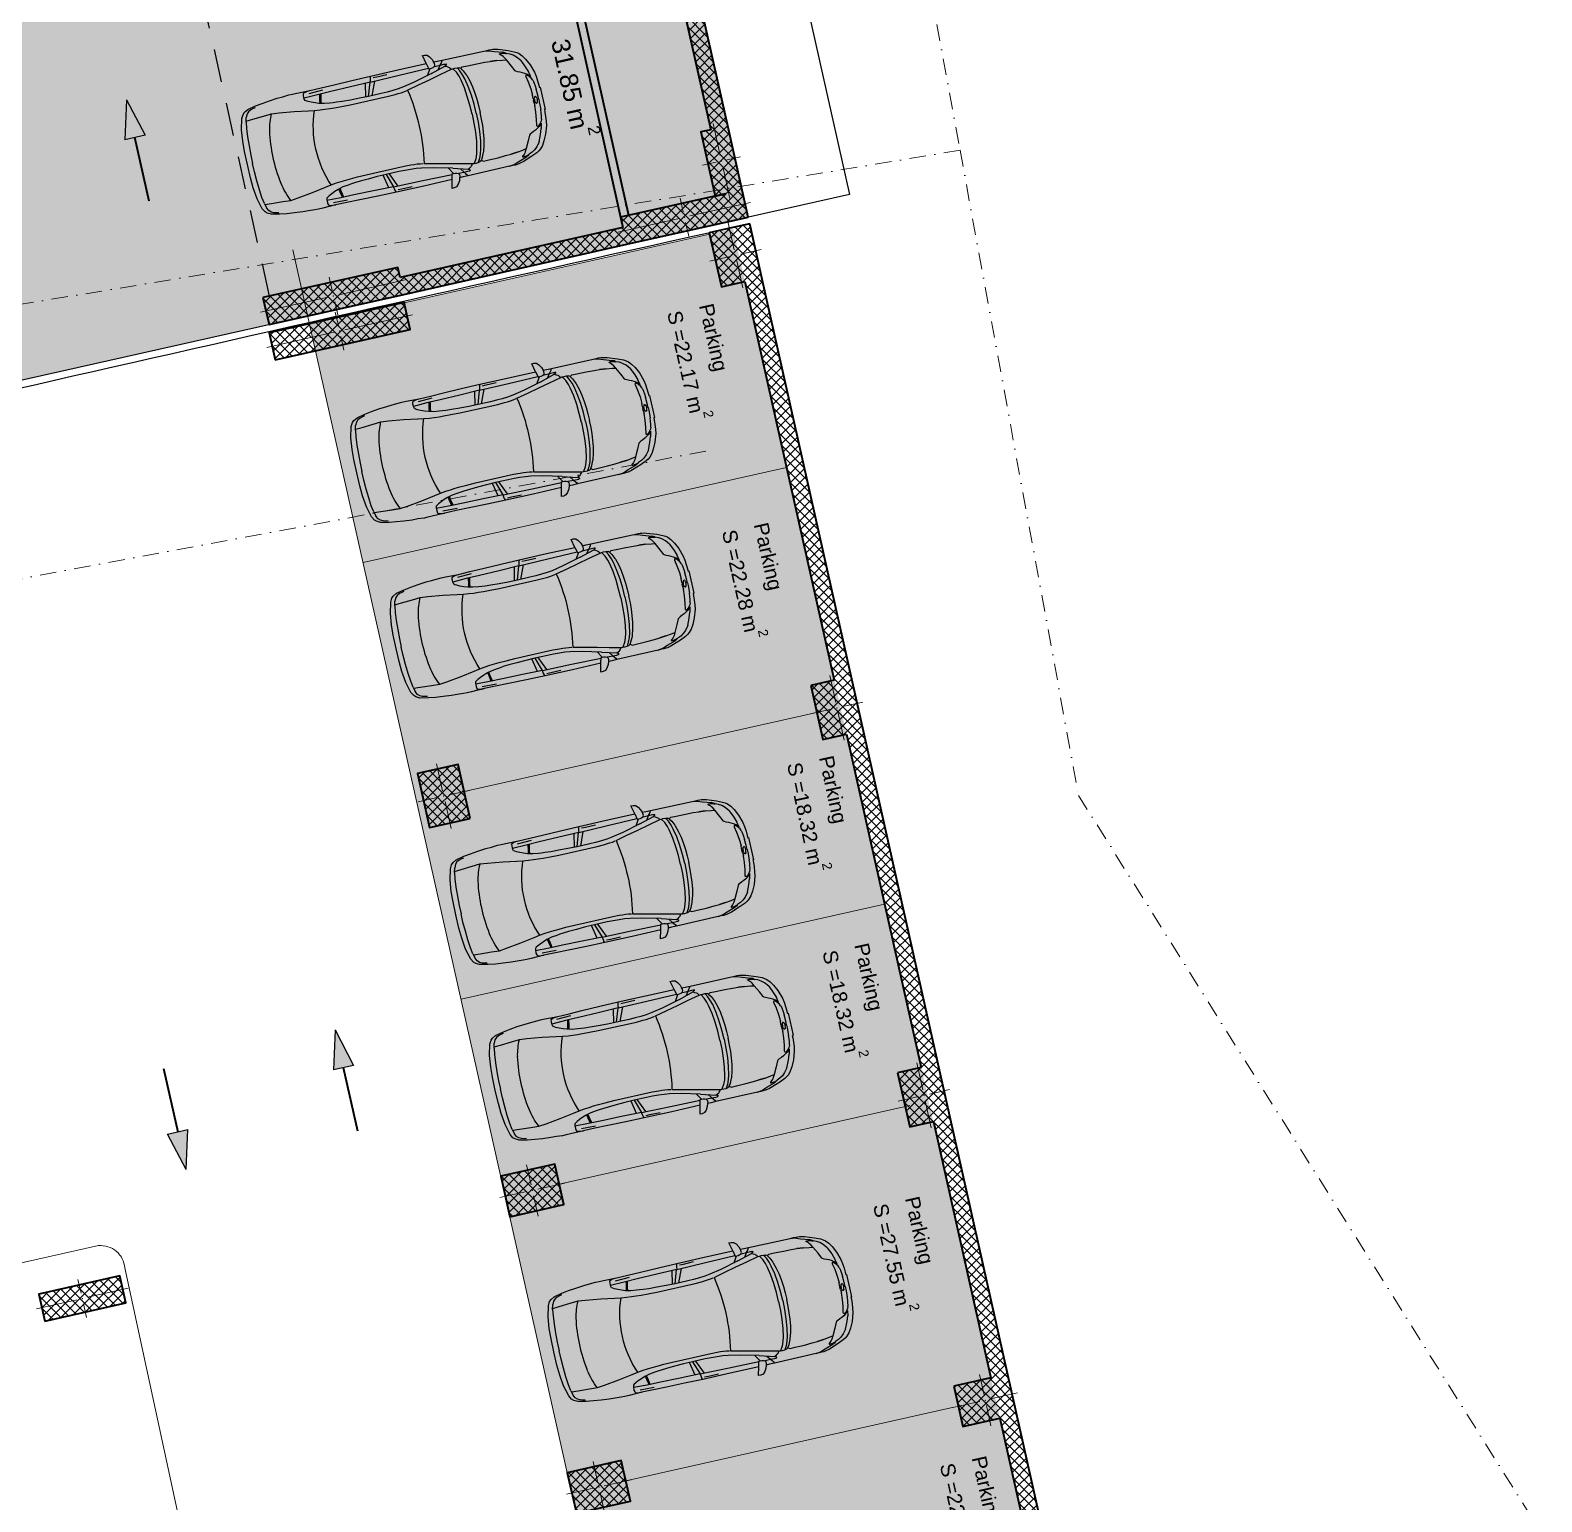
# Model space of a CAD drawing. Header units: millimetres. Extents: x -38220 to 93650, y -79022 to 35214.
# Drawn here: x 65055 to 86906, y -47613 to -26350 of the extents above; entities that cross this region are included whole.
import ezdxf

# ---------------------------------------------------------------- set-up
doc = ezdxf.new("R2010")
doc.units = ezdxf.units.MM
doc.header["$MEASUREMENT"] = 0
doc.linetypes.add('Dot & Dashed', pattern=[502.708322, 238.125, -132.291667, 0, -132.291655])
doc.linetypes.add('Long Dashed', pattern=[793.749976, 476.249993, -317.499983])
for name, color, linetype, lineweight in [('A - Fill Zone_Pen_No__1', 7, 'Continuous', 13), ('A - Muret_Pen_No__101', 252, 'Continuous', 13), ('A - Muret_Pen_No__7', 7, 'Continuous', 35), ('A - Pllaka Themel_Pen_No__42', 8, 'Continuous', 25), ('A - Shtyllat_Pen_No__1', 7, 'Continuous', 13), ('A - Shtyllat_Pen_No__7', 7, 'Continuous', 35), ('A -Polyline_Pen_No__1', 7, 'Continuous', 13), ('A -Polyline_Pen_No__42', 8, 'Continuous', 25), ('A1 - Bodrumi -1_Pen_No__42', 8, 'Continuous', 25), ('ARCHICAD Doors_Pen_No__42', 8, 'Continuous', 25), ('Interior - Furniture _Pen_No__42', 8, 'Continuous', 25)]:
    doc.layers.add(name, color=color, linetype=linetype, lineweight=lineweight)
for name, color, linetype, lineweight, true_color in [('A - Fill Zone_Pen_No__102', 7, 'Continuous', 13, 0xcccccc), ('A - Fill Zone_Pen_No__156', 7, 'Continuous', 20, 0x54689e), ('A - Fill Zone_Pen_No__176', 7, 'Continuous', 15, 0x93a0c6), ('A - Muret_Pen_No__102', 7, 'Continuous', 13, 0xcccccc), ('A - Parcelat_Pen_No__161', 7, 'Continuous', 13, 0x6a6a6a), ('A -Polyline_Pen_No__48', 7, 'Continuous', 25, 0xa80f02), ('A -Polyline_Pen_No__8', 7, 'Continuous', 35, 0xa80f02)]:
    doc.layers.add(name, color=color, linetype=linetype, lineweight=lineweight, true_color=true_color)
for name, color, linetype in [('A - Muret', 7, 'Continuous'), ('A - Pllaka Themel', 7, 'Continuous'), ('A - Shtyllat', 7, 'Continuous'), ('A -Polyline', 7, 'Continuous'), ('A1 - Bodrumi -1', 7, 'Continuous')]:
    doc.layers.add(name, color=color, linetype=linetype)
doc.styles.add('GENERATED_STYLE_1', font='')
doc.styles.get('GENERATED_STYLE_1').set_extended_font_data('Arial', bold=True)
pattern_1 = [(45, (0, 0), (-68.94291, 68.94291), []), (135, (0, 0), (68.94291, 68.94291), [])]

# ---------------------------------------------------------------- blocks, each defined once
blk = doc.blocks.new('Slab_3', base_point=(52250, 1500))
at = {"layer": 'A - Pllaka Themel_Pen_No__42', "color": 8, "linetype": 'Continuous', "lineweight": 25, "flags": 128}
blk.add_lwpolyline([(52250, 1500), (74650, 1500), (74650, -15133), (73887, -15305), (76898, -28721), (55508, -33521), (52250, -19001)], close=True, dxfattribs=at)
blk = doc.blocks.new('Slab_6', base_point=(63265, -68393))
at = {"layer": 'A1 - Bodrumi -1_Pen_No__42', "color": 8, "linetype": 'Continuous', "lineweight": 25, "flags": 128}
blk.add_lwpolyline([(63265, -68393), (83257, -63910), (75456, -29147, 0.002192), (57048, -33333), (60253, -47613), (58637, -47926), (58785, -48589), (58819, -48582)], format="xyb", close=True, dxfattribs=at)
blk = doc.blocks.new('Wall_3', base_point=(75434, -29049))
at = {"layer": 'A - Muret_Pen_No__101', "linetype": 'Continuous', "lineweight": 13}
h = blk.add_hatch(dxfattribs=at)
h.set_pattern_fill('Concrete_Block', color=252, style=0, pattern_type=2)
h.set_pattern_definition(pattern_1)
h.paths.add_polyline_path([(72070, -15200), (72891, -18859), (73135, -18804), (72314, -15145)])
h = blk.add_hatch(dxfattribs=at)
h.set_pattern_fill('Concrete_Block', color=252, style=0, pattern_type=2)
h.set_pattern_definition(pattern_1)
h.paths.add_polyline_path([(73023, -19444), (74128, -24372), (74372, -24317), (73267, -19390)])
h = blk.add_hatch(dxfattribs=at)
h.set_pattern_fill('Concrete_Block', color=252, style=0, pattern_type=2)
h.set_pattern_definition(pattern_1)
h.paths.add_polyline_path([(74504, -24902), (74260, -24957), (74895, -27787), (75139, -27732)])
at = {"layer": 'A - Muret_Pen_No__7', "color": 7, "linetype": 'Continuous', "lineweight": 35, "flags": 128}
for points in [[(72070, -15200), (72891, -18859)], [(73135, -18804), (72314, -15145)], [(73023, -19444), (74128, -24372)], [(74372, -24317), (73267, -19390)], [(75139, -27732), (74504, -24902)], [(74260, -24957), (74895, -27787)]]:
    blk.add_lwpolyline(points, dxfattribs=at)
blk = doc.blocks.new('Wall_7', base_point=(75434, -29049))
at = {"layer": 'A - Muret_Pen_No__101', "linetype": 'Continuous', "lineweight": 13}
h = blk.add_hatch(dxfattribs=at)
h.set_pattern_fill('Concrete_Block', color=252, style=0, pattern_type=2)
h.set_pattern_definition(pattern_1)
h.paths.add_polyline_path([(70403, -29922), (70458, -30166), (73678, -29443), (73623, -29200)])
at = {"layer": 'A - Muret_Pen_No__7', "color": 7, "linetype": 'Continuous', "lineweight": 35, "flags": 128}
for points in [[(73623, -29200), (70403, -29922)], [(70458, -30166), (73678, -29443)]]:
    blk.add_lwpolyline(points, dxfattribs=at)
blk = doc.blocks.new('Door 22')
at = {"layer": 'ARCHICAD Doors_Pen_No__42', "color": 8, "linetype": 'Continuous', "lineweight": 25}
for p, q in [((-260, 394), (-237, 427)), ((349, -33), (-260, 394)), ((-237, 427), (372, 0)), ((-387, 24), (-437, 24)), ((-437, 24), (-437, 5)), ((-437, 5), (-387, 5)), ((-400, 5), (-437, 5)), ((-400, 5), (-437, 5)), ((-375, 5), (-400, 5)), ((-400, 5), (-400, 0)), ((-400, 0), (-400, 5)), ((-400, 0), (-400, 5)), ((-400, 0), (-375, 0)), ((-372, 0), (-400, 0)), ((-400, 0), (-400, -115)), ((-400, -115), (-400, 0)), ((-400, -115), (-400, 0)), ((-387, 5), (-387, 24)), ((-375, 0), (-375, 5)), ((-372, -40), (-372, 0)), ((372, 0), (349, -33)), ((400, 0), (372, 0)), ((372, 0), (372, -40)), ((400, 5), (375, 5)), ((375, 5), (375, 0)), ((375, 0), (400, 0)), ((437, 24), (387, 24)), ((387, 24), (387, 5)), ((387, 5), (437, 5)), ((400, 0), (400, 5)), ((400, 0), (400, 5)), ((400, 0), (400, 5)), ((400, 5), (437, 5)), ((400, 5), (437, 5)), ((400, -115), (400, 0)), ((400, -115), (400, 0)), ((400, -115), (400, 0)), ((437, 5), (437, 24)), ((-387, -115), (-437, -115)), ((-437, -115), (-437, -134)), ((-400, -115), (-437, -115)), ((-400, -115), (-437, -115)), ((-437, -134), (-387, -134)), ((-400, -115), (-360, -115)), ((-387, -134), (-387, -115)), ((-360, -40), (-372, -40)), ((-360, -115), (-360, -40)), ((372, -40), (360, -40)), ((360, -40), (360, -115)), ((360, -115), (400, -115)), ((437, -115), (387, -115)), ((387, -115), (387, -134)), ((387, -134), (437, -134)), ((400, -115), (437, -115)), ((400, -115), (437, -115)), ((437, -134), (437, -115))]:
    blk.add_line(p, q, dxfattribs=at)
blk.add_arc((372, 0), 744, 145, 180, dxfattribs=at)
blk = doc.blocks.new('Wall_14', base_point=(70514, -15344))
at = {"layer": 'A - Muret_Pen_No__102', "linetype": 'Continuous', "lineweight": 0, "true_color": 0xcccccc}
for points in [[(70644, -15376), (70501, -15285), (70549, -15500), (70666, -15474)], [(70841, -16254), (70724, -16281), (71480, -19647), (71597, -19621)], [(71772, -20401), (71655, -20428), (72098, -22403), (72215, -22377)], [(72390, -23158), (72273, -23184), (72717, -25160), (72834, -25134)], [(72892, -25941), (73590, -29053), (73707, -29027), (73009, -25914)]]:
    blk.add_hatch(color=254, dxfattribs=at).paths.add_polyline_path(points)
at = {"layer": 'A - Muret_Pen_No__7', "color": 7, "linetype": 'Continuous', "lineweight": 35}
for p, q in [((70549, -15500), (70541, -15464)), ((70549, -15500), (70661, -15475)), ((70666, -15474), (70658, -15438)), ((70661, -15475), (70666, -15474)), ((70724, -16281), (70837, -16256)), ((70724, -16281), (70732, -16317)), ((70837, -16256), (70841, -16254)), ((70841, -16254), (70850, -16291)), ((71480, -19647), (71472, -19611)), ((71480, -19647), (71592, -19622)), ((71597, -19621), (71589, -19585)), ((71592, -19622), (71597, -19621)), ((71655, -20428), (71767, -20402)), ((71655, -20428), (71663, -20464)), ((71767, -20402), (71772, -20401)), ((71772, -20401), (71780, -20437)), ((72098, -22403), (72090, -22367)), ((72098, -22403), (72210, -22378)), ((72215, -22377), (72207, -22341)), ((72210, -22378), (72215, -22377)), ((72273, -23184), (72386, -23159)), ((72386, -23159), (72390, -23158)), ((72390, -23158), (72399, -23194)), ((72273, -23184), (72281, -23220)), ((72717, -25160), (72709, -25124)), ((72834, -25134), (72826, -25098)), ((72717, -25160), (72829, -25135)), ((72829, -25135), (72834, -25134)), ((72892, -25941), (73004, -25915)), ((72892, -25941), (72900, -25977)), ((73004, -25915), (73009, -25914)), ((73009, -25914), (73017, -25950))]:
    blk.add_line(p, q, dxfattribs=at)
at = {"layer": 'A - Muret_Pen_No__7', "color": 7, "linetype": 'Continuous', "lineweight": 35, "flags": 128}
for points in [[(70501, -15285), (70549, -15500)], [(70666, -15474), (70644, -15376)], [(70724, -16281), (71480, -19647)], [(71549, -19406), (70841, -16254)], [(71597, -19621), (71575, -19523)], [(71655, -20428), (72098, -22403)], [(72167, -22163), (71772, -20401)], [(72215, -22377), (72193, -22280)], [(72786, -24919), (72390, -23158)], [(72273, -23184), (72717, -25160)], [(72834, -25134), (72812, -25036)], [(72892, -25941), (73590, -29053)], [(73707, -29027), (73009, -25914)]]:
    blk.add_lwpolyline(points, dxfattribs=at)
at = {"layer": 'ARCHICAD Doors_Pen_No__42', "color": 8, "linetype": 'Continuous', "lineweight": 25, "xscale": -1, "zscale": 1000, "rotation": 282.646913878573}
for p in [(70749, -15865), (71680, -20012), (72298, -22769), (72917, -25525)]:
    blk.add_blockref('Door 22', p, dxfattribs=at)
blk = doc.blocks.new('Wall_51', base_point=(75456, -29147))
at = {"layer": 'A - Muret_Pen_No__102', "linetype": 'Continuous', "lineweight": 13, "true_color": 0xcccccc}
h = blk.add_hatch(dxfattribs=at)
h.set_pattern_fill('Concrete_Block', color=254, style=0, pattern_type=2)
h.set_pattern_definition(pattern_1)
h.paths.add_polyline_path([(75387, -29982), (76679, -35739), (76923, -35685), (77098, -36465), (76854, -36520), (77936, -41339), (78180, -41284), (78355, -42065), (78111, -42120), (78941, -45820), (79185, -45766), (79317, -46351), (79073, -46406), (80537, -52932), (80781, -52877), (80869, -53267), (80625, -53322), (81894, -58979), (82138, -58924), (75631, -29928)])
h = blk.add_hatch(dxfattribs=at)
h.set_pattern_fill('Concrete_Block', color=254, style=0, pattern_type=2)
h.set_pattern_definition(pattern_1)
h.paths.add_polyline_path([(82069, -59759), (82958, -63720), (83257, -63910), (82313, -59705)])
at = {"layer": 'A - Muret_Pen_No__7', "color": 7, "linetype": 'Continuous', "lineweight": 35, "flags": 128}
for points in [[(82138, -58924), (75631, -29928)], [(75387, -29982), (76679, -35739)], [(76854, -36520), (77936, -41339)], [(78111, -42120), (78941, -45820)], [(79073, -46406), (80537, -52932)], [(80625, -53322), (81894, -58979)], [(82069, -59759), (82958, -63720)], [(83257, -63910), (82313, -59705)]]:
    blk.add_lwpolyline(points, dxfattribs=at)
blk = doc.blocks.new('Column_59', base_point=(74512, -29051))
at = {"layer": 'A - Shtyllat', "linetype": 'Continuous', "lineweight": 0, "true_color": 0x000000}
h = blk.add_hatch(dxfattribs=at)
h.set_pattern_fill('Concrete_Block', color=18, style=0, pattern_type=2)
h.set_pattern_definition(pattern_1)
h.paths.add_polyline_path([(73590, -29053), (73623, -29200), (75136, -28860), (75103, -28714)])
h = blk.add_hatch(dxfattribs=at)
h.set_pattern_fill('Concrete_Block', color=18, style=0, pattern_type=2)
h.set_pattern_definition(pattern_1)
h.paths.add_polyline_path([(75347, -28659), (75103, -28714), (75136, -28860), (75434, -29049)])
h = blk.add_hatch(dxfattribs=at)
h.set_pattern_fill('Concrete_Block', color=18, style=0, pattern_type=2)
h.set_pattern_definition(pattern_1)
h.paths.add_polyline_path([(73623, -29200), (73678, -29443), (75434, -29049), (75136, -28860)])
at = {"layer": 'A - Shtyllat_Pen_No__1', "color": 7, "linetype": 'Continuous', "lineweight": 13}
for p, q in [((74495, -28973), (74451, -28778)), ((74590, -29034), (75469, -28837)), ((74434, -29069), (73556, -29266)), ((74530, -29129), (74574, -29324))]:
    blk.add_line(p, q, dxfattribs=at)
blk.add_point((74512, -29051), dxfattribs=at)
at = {"layer": 'A - Shtyllat_Pen_No__7', "color": 7, "linetype": 'Continuous', "lineweight": 35, "flags": 128}
for points in [[(75103, -28714), (73590, -29053)], [(75434, -29049), (75347, -28659)], [(73590, -29053), (73623, -29200)], [(73678, -29443), (75434, -29049)]]:
    blk.add_lwpolyline(points, dxfattribs=at)
blk = doc.blocks.new('Column_60', base_point=(75048, -28239))
at = {"layer": 'A - Shtyllat', "linetype": 'Continuous', "lineweight": 0, "true_color": 0x000000}
h = blk.add_hatch(dxfattribs=at)
h.set_pattern_fill('Concrete_Block', color=18, style=0, pattern_type=2)
h.set_pattern_definition(pattern_1)
h.paths.add_polyline_path([(74895, -27787), (75103, -28714), (75347, -28659), (75139, -27732)])
h = blk.add_hatch(dxfattribs=at)
h.set_pattern_fill('Concrete_Block', color=18, style=0, pattern_type=2)
h.set_pattern_definition(pattern_1)
h.paths.add_polyline_path([(74895, -27787), (74748, -27820), (74956, -28747), (75103, -28714)])
at = {"layer": 'A - Shtyllat_Pen_No__1', "color": 7, "linetype": 'Continuous', "lineweight": 13}
for p, q in [((75030, -28161), (74926, -27698)), ((75126, -28222), (75321, -28178)), ((74969, -28257), (74774, -28301)), ((75065, -28317), (75169, -28781))]:
    blk.add_line(p, q, dxfattribs=at)
blk.add_point((75048, -28239), dxfattribs=at)
at = {"layer": 'A - Shtyllat_Pen_No__7', "color": 7, "linetype": 'Continuous', "lineweight": 35, "flags": 128}
for points in [[(75347, -28659), (75139, -27732)], [(74895, -27787), (74748, -27820), (74956, -28747), (75103, -28714)]]:
    blk.add_lwpolyline(points, dxfattribs=at)
blk = doc.blocks.new('Column_62', base_point=(69438, -30190))
at = {"layer": 'A - Shtyllat', "linetype": 'Continuous', "lineweight": 0, "true_color": 0x000000}
h = blk.add_hatch(dxfattribs=at)
h.set_pattern_fill('Concrete_Block', color=18, style=0, pattern_type=2)
h.set_pattern_definition(pattern_1)
h.paths.add_polyline_path([(68419, -30214), (68452, -30360), (70403, -29922), (70370, -29776)])
h = blk.add_hatch(dxfattribs=at)
h.set_pattern_fill('Concrete_Block', color=18, style=0, pattern_type=2)
h.set_pattern_definition(pattern_1)
h.paths.add_polyline_path([(68452, -30360), (68507, -30604), (70458, -30166), (70403, -29922)])
at = {"layer": 'A - Shtyllat_Pen_No__1', "color": 7, "linetype": 'Continuous', "lineweight": 13}
for p, q in [((69421, -30112), (69377, -29917)), ((69517, -30172), (70492, -29953)), ((69360, -30207), (68385, -30426)), ((69456, -30268), (69500, -30463))]:
    blk.add_line(p, q, dxfattribs=at)
blk.add_point((69438, -30190), dxfattribs=at)
at = {"layer": 'A - Shtyllat_Pen_No__7', "color": 7, "linetype": 'Continuous', "lineweight": 35, "flags": 128}
for points in [[(70403, -29922), (70370, -29776), (68419, -30214)], [(68419, -30214), (68452, -30360)], [(68452, -30360), (68507, -30604), (70458, -30166)]]:
    blk.add_lwpolyline(points, dxfattribs=at)
blk = doc.blocks.new('Column_163', base_point=(73275, -47399))
at = {"layer": 'A - Shtyllat', "linetype": 'Continuous', "lineweight": 0, "true_color": 0x000000}
h = blk.add_hatch(dxfattribs=at)
h.set_pattern_fill('Concrete_Block', color=18, style=0, pattern_type=2)
h.set_pattern_definition(pattern_1)
h.paths.add_polyline_path([(72950, -47780), (73731, -47605), (73599, -47019), (72819, -47194)])
at = {"layer": 'A - Shtyllat_Pen_No__1', "color": 7, "linetype": 'Continuous', "lineweight": 13}
for p, q in [((73257, -47321), (73191, -47029)), ((73197, -47417), (72806, -47505)), ((73353, -47382), (73743, -47294)), ((73292, -47478), (73358, -47770))]:
    blk.add_line(p, q, dxfattribs=at)
blk.add_point((73275, -47399), dxfattribs=at)
at = {"layer": 'A - Shtyllat_Pen_No__7', "color": 7, "linetype": 'Continuous', "lineweight": 35, "flags": 128}
blk.add_lwpolyline([(72950, -47780), (73731, -47605), (73599, -47019), (72819, -47194)], close=True, dxfattribs=at)
blk = doc.blocks.new('Column_164', base_point=(78861, -46146))
at = {"layer": 'A - Shtyllat', "linetype": 'Continuous', "lineweight": 0, "true_color": 0x000000}
h = blk.add_hatch(dxfattribs=at)
h.set_pattern_fill('Concrete_Block', color=18, style=0, pattern_type=2)
h.set_pattern_definition(pattern_1)
h.paths.add_polyline_path([(78405, -45941), (78536, -46526), (79073, -46406), (78941, -45820)])
h = blk.add_hatch(dxfattribs=at)
h.set_pattern_fill('Concrete_Block', color=18, style=0, pattern_type=2)
h.set_pattern_definition(pattern_1)
h.paths.add_polyline_path([(79185, -45766), (78941, -45820), (79073, -46406), (79317, -46351)])
at = {"layer": 'A - Shtyllat_Pen_No__1', "color": 7, "linetype": 'Continuous', "lineweight": 13}
for p, q in [((78843, -46068), (78777, -45775)), ((78939, -46128), (79329, -46041)), ((78783, -46163), (78392, -46251)), ((78878, -46224), (78944, -46517))]:
    blk.add_line(p, q, dxfattribs=at)
blk.add_point((78861, -46146), dxfattribs=at)
at = {"layer": 'A - Shtyllat_Pen_No__7', "color": 7, "linetype": 'Continuous', "lineweight": 35, "flags": 128}
for points in [[(78941, -45820), (78405, -45941)], [(78405, -45941), (78536, -46526), (79073, -46406)]]:
    blk.add_lwpolyline(points, dxfattribs=at)
blk = doc.blocks.new('Column_165', base_point=(72313, -43113))
at = {"layer": 'A - Shtyllat', "linetype": 'Continuous', "lineweight": 0, "true_color": 0x000000}
h = blk.add_hatch(dxfattribs=at)
h.set_pattern_fill('Concrete_Block', color=18, style=0, pattern_type=2)
h.set_pattern_definition(pattern_1)
h.paths.add_polyline_path([(71988, -43494), (72769, -43318), (72637, -42733), (71857, -42908)])
at = {"layer": 'A - Shtyllat_Pen_No__1', "color": 7, "linetype": 'Continuous', "lineweight": 13}
for p, q in [((72295, -43035), (72230, -42743)), ((72391, -43096), (72781, -43008)), ((72235, -43131), (71845, -43218)), ((72330, -43191), (72396, -43484))]:
    blk.add_line(p, q, dxfattribs=at)
blk.add_point((72313, -43113), dxfattribs=at)
at = {"layer": 'A - Shtyllat_Pen_No__7', "color": 7, "linetype": 'Continuous', "lineweight": 35, "flags": 128}
blk.add_lwpolyline([(71988, -43494), (72769, -43318), (72637, -42733), (71857, -42908)], close=True, dxfattribs=at)
blk = doc.blocks.new('Column_174', base_point=(65806, -44676))
at = {"layer": 'A - Shtyllat', "linetype": 'Continuous', "lineweight": 0, "true_color": 0x000000}
h = blk.add_hatch(dxfattribs=at)
h.set_pattern_fill('Concrete_Block', color=18, style=0, pattern_type=2)
h.set_pattern_definition(pattern_1)
h.paths.add_polyline_path([(65265, -45002), (66436, -44740), (66348, -44349), (65177, -44612)])
at = {"layer": 'A - Shtyllat_Pen_No__1', "color": 7, "linetype": 'Continuous', "lineweight": 13}
for p, q in [((65789, -44598), (65745, -44403)), ((65884, -44658), (66470, -44527)), ((65728, -44693), (65143, -44825)), ((65824, -44754), (65868, -44949))]:
    blk.add_line(p, q, dxfattribs=at)
blk.add_point((65806, -44676), dxfattribs=at)
at = {"layer": 'A - Shtyllat_Pen_No__7', "color": 7, "linetype": 'Continuous', "lineweight": 35, "flags": 128}
blk.add_lwpolyline([(65265, -45002), (66436, -44740), (66348, -44349), (65177, -44612)], close=True, dxfattribs=at)
blk = doc.blocks.new('Column_175', base_point=(71034, -37416))
at = {"layer": 'A - Shtyllat', "linetype": 'Continuous', "lineweight": 0, "true_color": 0x000000}
h = blk.add_hatch(dxfattribs=at)
h.set_pattern_fill('Concrete_Block', color=18, style=0, pattern_type=2)
h.set_pattern_definition(pattern_1)
h.paths.add_polyline_path([(71415, -37741), (71240, -36960), (70654, -37091), (70829, -37872)])
at = {"layer": 'A - Shtyllat_Pen_No__1', "color": 7, "linetype": 'Continuous', "lineweight": 13}
for p, q in [((71017, -37338), (70929, -36948)), ((71113, -37398), (71405, -37333)), ((70956, -37434), (70664, -37499)), ((71052, -37494), (71140, -37884))]:
    blk.add_line(p, q, dxfattribs=at)
blk.add_point((71034, -37416), dxfattribs=at)
at = {"layer": 'A - Shtyllat_Pen_No__7', "color": 7, "linetype": 'Continuous', "lineweight": 35, "flags": 128}
blk.add_lwpolyline([(71415, -37741), (71240, -36960), (70654, -37091), (70829, -37872)], close=True, dxfattribs=at)
blk = doc.blocks.new('Column_176', base_point=(76718, -36141))
at = {"layer": 'A - Shtyllat', "linetype": 'Continuous', "lineweight": 0, "true_color": 0x000000}
h = blk.add_hatch(dxfattribs=at)
h.set_pattern_fill('Concrete_Block', color=18, style=0, pattern_type=2)
h.set_pattern_definition(pattern_1)
h.paths.add_polyline_path([(76338, -35816), (76513, -36597), (76854, -36520), (76679, -35739)])
h = blk.add_hatch(dxfattribs=at)
h.set_pattern_fill('Concrete_Block', color=18, style=0, pattern_type=2)
h.set_pattern_definition(pattern_1)
h.paths.add_polyline_path([(76679, -35739), (76854, -36520), (77098, -36465), (76923, -35685)])
at = {"layer": 'A - Shtyllat_Pen_No__1', "color": 7, "linetype": 'Continuous', "lineweight": 13}
for p, q in [((76701, -36063), (76613, -35672)), ((76640, -36158), (76347, -36224)), ((76736, -36219), (76823, -36609)), ((76796, -36123), (77089, -36057))]:
    blk.add_line(p, q, dxfattribs=at)
blk.add_point((76718, -36141), dxfattribs=at)
at = {"layer": 'A - Shtyllat_Pen_No__7', "color": 7, "linetype": 'Continuous', "lineweight": 35, "flags": 128}
for points in [[(76679, -35739), (76338, -35816)], [(76338, -35816), (76513, -36597), (76854, -36520)]]:
    blk.add_lwpolyline(points, dxfattribs=at)
blk = doc.blocks.new('Column_177', base_point=(77975, -41740))
at = {"layer": 'A - Shtyllat', "linetype": 'Continuous', "lineweight": 0, "true_color": 0x000000}
h = blk.add_hatch(dxfattribs=at)
h.set_pattern_fill('Concrete_Block', color=18, style=0, pattern_type=2)
h.set_pattern_definition(pattern_1)
h.paths.add_polyline_path([(77936, -41339), (78111, -42120), (78355, -42065), (78180, -41284)])
h = blk.add_hatch(dxfattribs=at)
h.set_pattern_fill('Concrete_Block', color=18, style=0, pattern_type=2)
h.set_pattern_definition(pattern_1)
h.paths.add_polyline_path([(77594, -41416), (77770, -42196), (78111, -42120), (77936, -41339)])
at = {"layer": 'A - Shtyllat_Pen_No__1', "color": 7, "linetype": 'Continuous', "lineweight": 13}
for p, q in [((77957, -41662), (77870, -41272)), ((78053, -41723), (78345, -41657)), ((77897, -41758), (77604, -41824)), ((77992, -41818), (78080, -42209))]:
    blk.add_line(p, q, dxfattribs=at)
blk.add_point((77975, -41740), dxfattribs=at)
at = {"layer": 'A - Shtyllat_Pen_No__7', "color": 7, "linetype": 'Continuous', "lineweight": 35, "flags": 128}
for points in [[(77936, -41339), (77594, -41416)], [(77594, -41416), (77770, -42196), (78111, -42120)]]:
    blk.add_lwpolyline(points, dxfattribs=at)
blk = doc.blocks.new('Column_178', base_point=(75251, -29603))
at = {"layer": 'A - Shtyllat', "linetype": 'Continuous', "lineweight": 0, "true_color": 0x000000}
h = blk.add_hatch(dxfattribs=at)
h.set_pattern_fill('Concrete_Block', color=18, style=0, pattern_type=2)
h.set_pattern_definition(pattern_1)
h.paths.add_polyline_path([(74871, -29278), (75046, -30059), (75387, -29982), (75212, -29202)])
h = blk.add_hatch(dxfattribs=at)
h.set_pattern_fill('Concrete_Block', color=18, style=0, pattern_type=2)
h.set_pattern_definition(pattern_1)
h.paths.add_polyline_path([(75456, -29147), (75212, -29202), (75387, -29982), (75631, -29928)])
at = {"layer": 'A - Shtyllat_Pen_No__1', "color": 7, "linetype": 'Continuous', "lineweight": 13}
for p, q in [((75233, -29525), (75146, -29135)), ((75173, -29620), (74880, -29686)), ((75269, -29681), (75356, -30071)), ((75329, -29585), (75622, -29520))]:
    blk.add_line(p, q, dxfattribs=at)
blk.add_point((75251, -29603), dxfattribs=at)
at = {"layer": 'A - Shtyllat_Pen_No__7', "color": 7, "linetype": 'Continuous', "lineweight": 35, "flags": 128}
for points in [[(75212, -29202), (74871, -29278)], [(74871, -29278), (75046, -30059), (75387, -29982)], [(75456, -29147), (75212, -29202)], [(75631, -29928), (75456, -29147)]]:
    blk.add_lwpolyline(points, dxfattribs=at)
blk = doc.blocks.new('Column_180', base_point=(69527, -30697))
at = {"layer": 'A - Shtyllat', "linetype": 'Continuous', "lineweight": 0, "true_color": 0x000000}
h = blk.add_hatch(dxfattribs=at)
h.set_pattern_fill('Concrete_Block', color=18, style=0, pattern_type=2)
h.set_pattern_definition(pattern_1)
h.paths.add_polyline_path([(68595, -31111), (70546, -30674), (70459, -30283), (68507, -30721)])
at = {"layer": 'A - Shtyllat_Pen_No__1', "color": 7, "linetype": 'Continuous', "lineweight": 13}
for p, q in [((69509, -30619), (69465, -30424)), ((69605, -30680), (70580, -30461)), ((69449, -30715), (68473, -30934)), ((69544, -30775), (69588, -30971))]:
    blk.add_line(p, q, dxfattribs=at)
blk.add_point((69527, -30697), dxfattribs=at)
at = {"layer": 'A - Shtyllat_Pen_No__7', "color": 7, "linetype": 'Continuous', "lineweight": 35, "flags": 128}
blk.add_lwpolyline([(68595, -31111), (70546, -30674), (70459, -30283), (68507, -30721)], close=True, dxfattribs=at)
blk = doc.blocks.new('Car 05 22')
at = {"layer": 'Interior - Furniture _Pen_No__42', "color": 8, "linetype": 'Continuous', "lineweight": 25}
for p, q in [((1961, 983), (1929, 983)), ((1929, 983), (1958, 858)), ((1997, 975), (1961, 983)), ((2027, 945), (1997, 975)), ((2055, 898), (2027, 945)), ((2068, 858), (2055, 898)), ((-815, 668), (-855, 511)), ((-785, 722), (-815, 668)), ((-758, 747), (-785, 722)), ((-768, 602), (-751, 670)), ((-706, 776), (-758, 747)), ((-729, 716), (-751, 670)), ((-701, 743), (-729, 716)), ((-585, 801), (-706, 776)), ((-665, 761), (-701, 743)), ((-627, 772), (-665, 761)), ((-595, 778), (-627, 772)), ((-483, 817), (-585, 801)), ((-372, 830), (-483, 817)), ((-252, 841), (-372, 830)), ((-168, 845), (-252, 841)), ((-78, 851), (-168, 845)), ((-24, 852), (-78, 851)), ((40, 852), (-24, 852)), ((231, 846), (40, 852)), ((125, 791), (129, 820)), ((126, 744), (125, 791)), ((327, 762), (125, 756)), ((132, 723), (126, 744)), ((129, 820), (139, 832)), ((147, 711), (132, 723)), ((139, 832), (165, 840)), ((171, 697), (147, 711)), ((165, 840), (195, 844)), ((213, 677), (171, 697)), ((195, 844), (231, 846)), ((211, 809), (418, 816)), ((266, 655), (213, 677)), ((400, 848), (231, 846)), ((522, 765), (327, 762)), ((339, 683), (330, 634)), ((355, 762), (339, 683)), ((357, 683), (347, 629)), ((373, 763), (357, 683)), ((591, 852), (400, 848)), ((814, 769), (522, 765)), ((857, 856), (591, 852)), ((1109, 774), (814, 769)), ((1130, 859), (857, 856)), ((1036, 773), (997, 579)), ((1042, 578), (1108, 774)), ((1173, 775), (1090, 578)), ((1115, 809), (1109, 774)), ((1109, 774), (1538, 780)), ((1120, 833), (1115, 809)), ((1121, 838), (1120, 836)), ((1120, 836), (1120, 833)), ((1130, 859), (1121, 838)), ((1536, 860), (1130, 859)), ((1163, 830), (1220, 829)), ((1220, 829), (1370, 831)), ((1958, 858), (1536, 860)), ((1538, 780), (1975, 786)), ((2000, 702), (1730, 634)), ((1939, 686), (1996, 777)), ((1953, 621), (2122, 660)), ((1958, 858), (1977, 777)), ((1977, 777), (2020, 777)), ((2000, 702), (2214, 763)), ((2020, 777), (2044, 783)), ((2044, 783), (2063, 792)), ((2063, 792), (2070, 800)), ((2069, 788), (2065, 794)), ((2120, 857), (2068, 858)), ((2075, 836), (2068, 858)), ((2069, 788), (2148, 790)), ((2070, 800), (2075, 809)), ((2075, 809), (2075, 836)), ((2107, 732), (2148, 790)), ((2193, 856), (2120, 857)), ((2122, 660), (2294, 698)), ((2148, 790), (2167, 814)), ((2148, 790), (2206, 792)), ((2167, 814), (2182, 834)), ((2182, 834), (2193, 856)), ((2808, 853), (2193, 856)), ((2206, 792), (2227, 791)), ((2227, 770), (2214, 763)), ((2214, 763), (2238, 752)), ((2227, 791), (2233, 790)), ((2234, 774), (2227, 770)), ((2233, 790), (2238, 787)), ((2238, 777), (2234, 774)), ((2241, 784), (2238, 787)), ((2238, 777), (2241, 781)), ((2238, 752), (2259, 740)), ((2241, 781), (2241, 784)), ((2259, 740), (2269, 731)), ((2269, 731), (2279, 722)), ((2279, 722), (2294, 698)), ((2294, 698), (2317, 701)), ((2294, 698), (2294, 698)), ((2317, 701), (2346, 703)), ((2355, 640), (2317, 701)), ((2346, 703), (2379, 702)), ((2410, 649), (2379, 702)), ((2379, 702), (2411, 694)), ((2411, 694), (2411, 694)), ((2429, 682), (2411, 694)), ((2429, 682), (2457, 700)), ((2429, 682), (2429, 682)), ((2429, 682), (2457, 640)), ((2457, 700), (2535, 698)), ((2535, 698), (2535, 698)), ((2535, 698), (2673, 696)), ((2673, 696), (2787, 691)), ((2787, 691), (2868, 687)), ((2856, 853), (2808, 853)), ((2808, 853), (2877, 843)), ((2891, 853), (2856, 853)), ((2868, 687), (2960, 679)), ((2960, 679), (2868, 687)), ((2877, 843), (2954, 814)), ((2923, 852), (2891, 853)), ((2904, 833), (2905, 833)), ((2945, 849), (2923, 852)), ((2990, 840), (2945, 849)), ((2954, 814), (3076, 775)), ((2960, 679), (3047, 666)), ((3014, 833), (2990, 840)), ((3154, 783), (3014, 833)), ((3022, 758), (3024, 762)), ((3024, 754), (3022, 758)), ((3024, 762), (3035, 765)), ((3038, 743), (3024, 754)), ((3035, 765), (3047, 764)), ((3051, 731), (3038, 743)), ((3047, 764), (3061, 763)), ((3047, 666), (3100, 657)), ((3065, 715), (3051, 731)), ((3061, 763), (3090, 757)), ((3077, 698), (3065, 715)), ((3100, 763), (3076, 775)), ((3100, 657), (3077, 698)), ((3090, 757), (3108, 751)), ((3114, 753), (3100, 763)), ((3153, 554), (3100, 657)), ((3108, 751), (3123, 746)), ((3123, 746), (3114, 753)), ((3170, 727), (3123, 746)), ((3236, 748), (3154, 783)), ((3212, 701), (3170, 727)), ((3254, 663), (3212, 701)), ((3269, 728), (3236, 748)), ((3302, 603), (3254, 663)), ((3299, 706), (3269, 728)), ((3337, 663), (3299, 706)), ((3374, 604), (3337, 663)), ((-855, 511), (-875, 345)), ((-783, 510), (-795, 391)), ((-768, 602), (-783, 510)), ((-764, 617), (-666, 624)), ((-666, 624), (-501, 634)), ((-501, 634), (-383, 642)), ((-383, 642), (-274, 631)), ((-274, 631), (-56, 601)), ((-56, 601), (146, 567)), ((146, 567), (233, 552)), ((233, 552), (315, 541)), ((319, 636), (266, 655)), ((315, 541), (384, 535)), ((393, 618), (319, 636)), ((384, 535), (454, 530)), ((475, 607), (393, 618)), ((454, 530), (526, 526)), ((521, 602), (475, 607)), ((570, 597), (521, 602)), ((526, 526), (628, 522)), ((653, 591), (570, 597)), ((628, 522), (757, 518)), ((773, 585), (653, 591)), ((757, 518), (1323, 518)), ((907, 580), (773, 585)), ((1042, 578), (907, 580)), ((1228, 578), (1042, 578)), ((1316, 580), (1228, 578)), ((1403, 584), (1316, 580)), ((1323, 518), (1420, 522)), ((1484, 590), (1403, 584)), ((1420, 522), (1467, 524)), ((1467, 524), (1511, 528)), ((1562, 601), (1484, 590)), ((1511, 528), (1554, 533)), ((1554, 533), (1597, 541)), ((1730, 634), (1562, 601)), ((1597, 541), (1597, 541)), ((1611, 544), (1780, 582)), ((1780, 582), (1953, 621)), ((2380, 575), (2355, 640)), ((2397, 514), (2380, 575)), ((2419, 396), (2397, 514)), ((2436, 583), (2410, 649)), ((2454, 522), (2436, 583)), ((2478, 401), (2454, 522)), ((2457, 640), (2487, 574)), ((2487, 574), (2492, 562)), ((2492, 562), (2518, 477)), ((2518, 477), (2538, 384)), ((3190, 476), (3153, 554)), ((3199, 467), (3190, 476)), ((3221, 454), (3199, 467)), ((3256, 439), (3221, 454)), ((3288, 425), (3256, 439)), ((3302, 603), (3346, 501)), ((3346, 501), (3374, 420)), ((3418, 513), (3374, 604)), ((3457, 393), (3418, 513)), ((-875, 345), (-883, 195)), ((-802, 259), (-807, 125)), ((-795, 391), (-802, 259)), ((2434, 266), (2419, 396)), ((2442, 132), (2434, 266)), ((2494, 269), (2478, 401)), ((2503, 133), (2494, 269)), ((2538, 384), (2551, 286)), ((2551, 286), (2560, 194)), ((3319, 408), (3288, 425)), ((3353, 384), (3319, 408)), ((3325, 377), (3321, 370)), ((3321, 370), (3321, 362)), ((3321, 362), (3338, 277)), ((3328, 380), (3325, 377)), ((3338, 379), (3328, 380)), ((3364, 358), (3338, 379)), ((3338, 277), (3352, 173)), ((3377, 360), (3353, 384)), ((3397, 316), (3364, 358)), ((3391, 344), (3374, 420)), ((3391, 344), (3377, 360)), ((3408, 289), (3397, 316)), ((3408, 289), (3414, 267)), ((3414, 267), (3418, 243)), ((3418, 243), (3424, 201)), ((3468, 331), (3457, 393)), ((3474, 264), (3468, 331)), ((3478, 200), (3474, 264)), ((-883, 195), (-885, 0)), ((-885, 0), (-883, -195)), ((-807, 125), (-808, 0)), ((-807, -125), (-808, 0)), ((2444, 0), (2442, 132)), ((2444, 0), (2442, -132)), ((2506, 0), (2503, 133)), ((2560, 194), (2564, 101)), ((2564, 101), (2566, 0)), ((2564, -101), (2566, 0)), ((3352, 173), (3358, 76)), ((3354, 28), (3358, 76)), ((3354, 28), (3354, -1)), ((3354, -28), (3354, 1)), ((3371, 12), (3370, -1)), ((3371, -12), (3370, 1)), ((3372, 24), (3371, 12)), ((3376, 39), (3372, 24)), ((3382, 47), (3376, 39)), ((3386, 48), (3382, 47)), ((3386, 48), (3394, 48)), ((3399, 47), (3394, 48)), ((3404, 39), (3399, 47)), ((3404, 39), (3408, 24)), ((3408, 24), (3410, 8)), ((3410, 8), (3410, 0)), ((3424, 201), (3428, 152)), ((3432, 40), (3428, 152)), ((3432, 57), (3432, 57)), ((3432, 0), (3432, 40)), ((3432, 0), (3432, -40)), ((3479, 165), (3478, 200)), ((3490, 165), (3479, 165)), ((3490, -165), (3490, 165)), ((-883, -195), (-875, -345)), ((-802, -259), (-807, -125)), ((2442, -132), (2434, -266)), ((2503, -133), (2494, -269)), ((2506, 0), (2503, -133)), ((2551, -286), (2560, -194)), ((2560, -194), (2564, -101)), ((3338, -277), (3352, -173)), ((3352, -173), (3358, -76)), ((3354, -28), (3358, -76)), ((3372, -24), (3371, -12)), ((3376, -39), (3372, -24)), ((3382, -47), (3376, -39)), ((3386, -48), (3382, -47)), ((3386, -48), (3394, -48)), ((3399, -47), (3394, -48)), ((3404, -39), (3399, -47)), ((3404, -39), (3408, -24)), ((3408, -24), (3410, -8)), ((3410, -8), (3410, 0)), ((3418, -243), (3424, -201)), ((3424, -201), (3428, -152)), ((3432, -40), (3428, -152)), ((3432, -57), (3432, -57)), ((3474, -264), (3478, -200)), ((3478, -200), (3479, -165)), ((3479, -165), (3490, -165)), ((-875, -345), (-855, -511)), ((-795, -391), (-802, -259)), ((-783, -510), (-795, -391)), ((2419, -396), (2397, -514)), ((2434, -266), (2419, -396)), ((2478, -401), (2454, -522)), ((2494, -269), (2478, -401)), ((2518, -477), (2538, -384)), ((2538, -384), (2551, -286)), ((3288, -425), (3256, -439)), ((3319, -408), (3288, -425)), ((3353, -384), (3319, -408)), ((3321, -362), (3338, -277)), ((3321, -370), (3321, -362)), ((3325, -377), (3321, -370)), ((3328, -380), (3325, -377)), ((3338, -379), (3328, -380)), ((3364, -358), (3338, -379)), ((3346, -501), (3374, -420)), ((3377, -360), (3353, -384)), ((3397, -316), (3364, -358)), ((3391, -344), (3374, -420)), ((3391, -344), (3377, -360)), ((3408, -289), (3397, -316)), ((3408, -289), (3414, -267)), ((3414, -267), (3418, -243)), ((3418, -513), (3457, -393)), ((3457, -393), (3468, -331)), ((3468, -331), (3474, -264)), ((-855, -511), (-815, -668)), ((-768, -602), (-783, -510)), ((-768, -602), (-751, -670)), ((-764, -617), (-666, -624)), ((-666, -624), (-501, -634)), ((-501, -634), (-383, -642)), ((-383, -642), (-274, -631)), ((-274, -631), (-56, -601)), ((-56, -601), (146, -567)), ((146, -567), (233, -552)), ((266, -655), (213, -677)), ((233, -552), (315, -541)), ((319, -636), (266, -655)), ((315, -541), (384, -535)), ((393, -618), (319, -636)), ((339, -683), (330, -634)), ((357, -683), (347, -629)), ((384, -535), (454, -530)), ((475, -607), (393, -618)), ((454, -530), (526, -526)), ((521, -602), (475, -607)), ((570, -597), (521, -602)), ((526, -526), (628, -522)), ((653, -591), (570, -597)), ((628, -522), (757, -518)), ((773, -585), (653, -591)), ((757, -518), (1323, -518)), ((907, -580), (773, -585)), ((1042, -578), (907, -580)), ((1036, -773), (997, -579)), ((1042, -578), (1108, -774)), ((1228, -578), (1042, -578)), ((1173, -775), (1090, -578)), ((1316, -580), (1228, -578)), ((1403, -584), (1316, -580)), ((1323, -518), (1420, -522)), ((1484, -590), (1403, -584)), ((1420, -522), (1467, -524)), ((1467, -524), (1511, -528)), ((1562, -601), (1484, -590)), ((1511, -528), (1554, -533)), ((1554, -533), (1597, -541)), ((1730, -634), (1562, -601)), ((1597, -541), (1597, -541)), ((1611, -544), (1780, -582)), ((2000, -702), (1730, -634)), ((1780, -582), (1953, -621)), ((1953, -621), (2122, -660)), ((2355, -640), (2317, -701)), ((2380, -575), (2355, -640)), ((2410, -649), (2379, -702)), ((2397, -514), (2380, -575)), ((2436, -583), (2410, -649)), ((2429, -682), (2457, -640)), ((2454, -522), (2436, -583)), ((2457, -640), (2487, -574)), ((2487, -574), (2492, -562)), ((2492, -562), (2518, -477)), ((3153, -554), (3100, -657)), ((3190, -476), (3153, -554)), ((3199, -467), (3190, -476)), ((3221, -454), (3199, -467)), ((3256, -439), (3221, -454)), ((3302, -603), (3254, -663)), ((3302, -603), (3346, -501)), ((3337, -663), (3374, -604)), ((3374, -604), (3418, -513)), ((-815, -668), (-785, -722)), ((-785, -722), (-758, -747)), ((-758, -747), (-706, -776)), ((-729, -716), (-751, -670)), ((-701, -743), (-729, -716)), ((-706, -776), (-585, -801)), ((-665, -761), (-701, -743)), ((-627, -772), (-665, -761)), ((-595, -778), (-627, -772)), ((-585, -801), (-483, -817)), ((-483, -817), (-372, -830)), ((-372, -830), (-252, -841)), ((-252, -841), (-168, -845)), ((-168, -845), (-78, -851)), ((-78, -851), (-24, -852)), ((-24, -852), (40, -852)), ((40, -852), (231, -846)), ((126, -744), (125, -791)), ((327, -762), (125, -756)), ((125, -791), (129, -820)), ((132, -723), (126, -744)), ((129, -820), (139, -832)), ((147, -711), (132, -723)), ((139, -832), (165, -840)), ((171, -697), (147, -711)), ((165, -840), (195, -844)), ((213, -677), (171, -697)), ((195, -844), (231, -846)), ((211, -809), (418, -816)), ((231, -846), (400, -848)), ((522, -765), (327, -762)), ((355, -762), (339, -683)), ((373, -763), (357, -683)), ((400, -848), (591, -852)), ((814, -769), (522, -765)), ((591, -852), (857, -856)), ((1109, -774), (814, -769)), ((857, -856), (1130, -859)), ((1109, -774), (1538, -780)), ((1115, -809), (1109, -774)), ((1120, -833), (1115, -809)), ((1120, -836), (1120, -833)), ((1121, -838), (1120, -836)), ((1130, -859), (1121, -838)), ((1130, -859), (1536, -860)), ((1163, -830), (1220, -829)), ((1220, -829), (1370, -831)), ((1536, -860), (1958, -858)), ((1538, -780), (1975, -786)), ((1958, -858), (1929, -983)), ((1939, -686), (1996, -777)), ((1958, -858), (1977, -777)), ((1977, -777), (2020, -777)), ((2000, -702), (2214, -763)), ((2020, -777), (2044, -783)), ((2044, -783), (2063, -792)), ((2055, -898), (2068, -858)), ((2063, -792), (2070, -800)), ((2069, -788), (2065, -794)), ((2075, -836), (2068, -858)), ((2068, -858), (2120, -857)), ((2069, -788), (2148, -790)), ((2070, -800), (2075, -809)), ((2075, -809), (2075, -836)), ((2107, -732), (2148, -790)), ((2120, -857), (2193, -856)), ((2122, -660), (2294, -698)), ((2148, -790), (2167, -814)), ((2148, -790), (2206, -792)), ((2167, -814), (2182, -834)), ((2182, -834), (2193, -856)), ((2193, -856), (2808, -853)), ((2206, -792), (2227, -791)), ((2214, -763), (2238, -752)), ((2227, -770), (2214, -763)), ((2234, -774), (2227, -770)), ((2227, -791), (2233, -790)), ((2233, -790), (2238, -787)), ((2238, -777), (2234, -774)), ((2238, -752), (2259, -740)), ((2238, -777), (2241, -781)), ((2241, -784), (2238, -787)), ((2241, -781), (2241, -784)), ((2259, -740), (2269, -731)), ((2269, -731), (2279, -722)), ((2279, -722), (2294, -698)), ((2294, -698), (2317, -701)), ((2294, -698), (2294, -698)), ((2317, -701), (2346, -703)), ((2346, -703), (2379, -702)), ((2379, -702), (2411, -694)), ((2429, -682), (2411, -694)), ((2411, -694), (2411, -694)), ((2429, -682), (2429, -682)), ((2429, -682), (2457, -700)), ((2457, -700), (2535, -698)), ((2535, -698), (2673, -696)), ((2535, -698), (2535, -698)), ((2673, -696), (2787, -691)), ((2787, -691), (2868, -687)), ((2808, -853), (2877, -843)), ((2808, -853), (2856, -853)), ((2856, -853), (2891, -853)), ((2868, -687), (2960, -679)), ((2960, -679), (2868, -687)), ((2877, -843), (2954, -814)), ((2891, -853), (2923, -852)), ((2923, -852), (2945, -849)), ((2945, -849), (2990, -840)), ((2954, -814), (3076, -775)), ((2960, -679), (3047, -666)), ((2990, -840), (3014, -833)), ((3014, -833), (3154, -783)), ((3024, -754), (3022, -758)), ((3022, -758), (3024, -762)), ((3038, -743), (3024, -754)), ((3024, -762), (3035, -765)), ((3035, -765), (3047, -764)), ((3051, -731), (3038, -743)), ((3047, -666), (3100, -657)), ((3047, -764), (3061, -763)), ((3065, -715), (3051, -731)), ((3061, -763), (3090, -757)), ((3077, -698), (3065, -715)), ((3100, -763), (3076, -775)), ((3100, -657), (3077, -698)), ((3090, -757), (3108, -751)), ((3114, -753), (3100, -763)), ((3108, -751), (3123, -746)), ((3123, -746), (3114, -753)), ((3170, -727), (3123, -746)), ((3154, -783), (3236, -748)), ((3212, -701), (3170, -727)), ((3254, -663), (3212, -701)), ((3236, -748), (3269, -728)), ((3269, -728), (3299, -706)), ((3299, -706), (3337, -663)), ((1929, -983), (1961, -983)), ((1961, -983), (1997, -975)), ((1997, -975), (2027, -945)), ((2027, -945), (2055, -898))]:
    blk.add_line(p, q, dxfattribs=at)
for centre, radius, start, end in [((493, 218), 973, 154.1545, 170.9117), ((1650, 0), 1520, 158.6992, 201.3008), ((-1245, 0), 2907, 349.2142, 10.7858), ((1856, -2), 2354, 170.8804, 189.9223), ((493, -218), 973, 191.2305, 205.8455)]:
    blk.add_arc(centre, radius, start, end, dxfattribs=at)
blk = doc.blocks.new('Polyline_1', base_point=(66774, -28818))
at = {"layer": 'A -Polyline_Pen_No__48', "linetype": 'Continuous', "lineweight": 25, "true_color": 0xa80f02}
blk.add_hatch(color=14, dxfattribs=at).paths.add_polyline_path([(66445, -27355), (66421, -27934), (66714, -27868)])
at = {"layer": 'A -Polyline_Pen_No__48', "color": 14, "linetype": 'Continuous', "lineweight": 25, "true_color": 0xa80f02}
for p, q in [((66445, -27355), (66421, -27934)), ((66445, -27355), (66714, -27868)), ((66714, -27868), (66421, -27934))]:
    blk.add_line(p, q, dxfattribs=at)
at = {"layer": 'A -Polyline_Pen_No__8', "color": 14, "linetype": 'Continuous', "lineweight": 35, "true_color": 0xa80f02, "flags": 128}
blk.add_lwpolyline([(66774, -28818), (66568, -27901)], dxfattribs=at)
blk = doc.blocks.new('Polyline_3', base_point=(69789, -42258))
at = {"layer": 'A -Polyline_Pen_No__48', "linetype": 'Continuous', "lineweight": 25, "true_color": 0xa80f02}
blk.add_hatch(color=14, dxfattribs=at).paths.add_polyline_path([(69461, -40794), (69437, -41373), (69730, -41308)])
at = {"layer": 'A -Polyline_Pen_No__48', "color": 14, "linetype": 'Continuous', "lineweight": 25, "true_color": 0xa80f02}
for p, q in [((69461, -40794), (69437, -41373)), ((69461, -40794), (69730, -41308)), ((69730, -41308), (69437, -41373))]:
    blk.add_line(p, q, dxfattribs=at)
at = {"layer": 'A -Polyline_Pen_No__8', "color": 14, "linetype": 'Continuous', "lineweight": 35, "true_color": 0xa80f02, "flags": 128}
blk.add_lwpolyline([(69789, -42258), (69583, -41341)], dxfattribs=at)
blk = doc.blocks.new('Polyline_4', base_point=(66981, -41351))
at = {"layer": 'A -Polyline_Pen_No__48', "linetype": 'Continuous', "lineweight": 25, "true_color": 0xa80f02}
blk.add_hatch(color=14, dxfattribs=at).paths.add_polyline_path([(67309, -42814), (67333, -42235), (67041, -42301)])
at = {"layer": 'A -Polyline_Pen_No__48', "color": 14, "linetype": 'Continuous', "lineweight": 25, "true_color": 0xa80f02}
for p, q in [((67041, -42301), (67333, -42235)), ((67309, -42814), (67041, -42301)), ((67309, -42814), (67333, -42235))]:
    blk.add_line(p, q, dxfattribs=at)
at = {"layer": 'A -Polyline_Pen_No__8', "color": 14, "linetype": 'Continuous', "lineweight": 35, "true_color": 0xa80f02, "flags": 128}
blk.add_lwpolyline([(66981, -41351), (67187, -42268)], dxfattribs=at)

msp = doc.modelspace()

# ---------------------------------------------------------------- hatches: boundary and pattern name
at = {"layer": 'A - Fill Zone_Pen_No__102', "linetype": 'Continuous', "lineweight": 0, "true_color": 0xf2f2f2}
for points in [[(68604, -30582), (75434, -29049), (74438, -24610), (67608, -26142)], [(75989, -32666), (69867, -34039), (69093, -30590), (75216, -29220)], [(69867, -34039), (75989, -32666), (76767, -36130), (70644, -37504)], [(77406, -38978), (71283, -40352), (70644, -37504), (76767, -36130)], [(71283, -40352), (77406, -38978), (78045, -41827), (71923, -43201)], [(77711, -41902), (71923, -43201), (72884, -47487), (79005, -46114), (78043, -41828)], [(79787, -49587), (73664, -50961), (72884, -47487), (79007, -46113)]]:
    msp.add_hatch(color=7, dxfattribs=at).paths.add_polyline_path(points)
at = {"layer": 'A - Fill Zone_Pen_No__176', "linetype": 'Continuous', "lineweight": 0, "true_color": 0x242831}
msp.add_hatch(color=250, dxfattribs=at).paths.add_polyline_path([(52250, -6200), (52250, -19001), (55725, -19001), (55725, -14726), (59204, -14726), (59930, -17960), (60280, -17881), (63392, -31751), (68604, -30582), (65440, -16483), (65928, -16373), (65884, -16178), (65884, -6200)])

# ---------------------------------------------------------------- linework, layer by layer
at = {"layer": 'A - Parcelat_Pen_No__161', "color": 251, "linetype": 'Dot & Dashed', "lineweight": 13, "true_color": 0x6a6a6a}
for points in [[(78163, -26267), (78497, -28085)], [(78497, -28085), (62925, -30637)], [(78497, -28085), (80210, -37407)], [(74824, -32434), (63082, -34620)], [(80210, -37407), (86906, -48070)]]:
    msp.add_lwpolyline(points, dxfattribs=at)
at = {"layer": 'A -Polyline_Pen_No__1', "color": 7, "linetype": 'Continuous', "lineweight": 13}
for points in [[(74875, -29296), (70460, -30287)], [(75989, -32666), (69867, -34039)], [(76491, -36192), (71327, -37350)], [(77406, -38978), (71283, -40352)], [(77770, -41889), (72703, -43026)], [(78405, -46248), (73665, -47312)]]:
    msp.add_lwpolyline(points, dxfattribs=at)
for points in [[(38321, -68762), (75577, -60401, 0.414214), (75729, -60162), (68853, -29521)], [(36780, -63725), (68780, -56544, 0.411937), (69007, -56188), (66422, -44233, 0.416494), (66042, -43912), (61311, -44973)]]:
    msp.add_lwpolyline(points, format="xyb", dxfattribs=at)
at = {"layer": 'A -Polyline_Pen_No__42', "color": 8, "linetype": 'Long Dashed', "lineweight": 25}
msp.add_lwpolyline([(68516, -30192), (65440, -16483)], dxfattribs=at)

# ---------------------------------------------------------------- block references
at = {"layer": 'A - Muret', "color": 7, "lineweight": 35}
for name, p in [('Wall_14', (70514, -15344)), ('Wall_3', (75434, -29049)), ('Wall_7', (75434, -29049)), ('Wall_51', (75456, -29147))]:
    msp.add_blockref(name, p, dxfattribs=at)
at = {"layer": 'A - Pllaka Themel', "color": 8, "linetype": 'Continuous', "lineweight": 25}
msp.add_blockref('Slab_3', (52250, 1500), dxfattribs=at)
at = {"layer": 'A - Shtyllat', "color": 7, "lineweight": 35}
for name, p in [('Column_60', (75048, -28239)), ('Column_59', (74512, -29051)), ('Column_178', (75251, -29603)), ('Column_62', (69438, -30190)), ('Column_180', (69527, -30697)), ('Column_176', (76718, -36141)), ('Column_175', (71034, -37416)), ('Column_177', (77975, -41740)), ('Column_165', (72313, -43113)), ('Column_174', (65806, -44676)), ('Column_164', (78861, -46146)), ('Column_163', (73275, -47399))]:
    msp.add_blockref(name, p, dxfattribs=at)
at = {"layer": 'A -Polyline', "color": 14, "linetype": 'Continuous', "lineweight": 35, "true_color": 0xa80f02}
for name, p in [('Polyline_1', (66774, -28818)), ('Polyline_3', (69789, -42258)), ('Polyline_4', (66981, -41351))]:
    msp.add_blockref(name, p, dxfattribs=at)
at = {"layer": 'A1 - Bodrumi -1', "color": 8, "linetype": 'Continuous', "lineweight": 25}
msp.add_blockref('Slab_6', (63265, -68393), dxfattribs=at)
at = {"layer": 'Interior - Furniture _Pen_No__42', "color": 8, "linetype": 'Continuous', "lineweight": 25, "xscale": -1, "zscale": 1000}
for p, rotation in [((69057, -28098), 192.6469138785761), ((70638, -32551), 192.6478581666994), ((71207, -35088), 192.6478581666994), ((72071, -38940), 192.6478581666994), ((72641, -41476), 192.6478581666994), ((73488, -45254), 192.6478581666994)]:
    msp.add_blockref('Car 05 22', p, dxfattribs=dict(at, rotation=rotation))

# ---------------------------------------------------------------- texts
at = {"layer": 'A - Fill Zone_Pen_No__1', "color": 7, "lineweight": 13, "char_height": 210, "attachment_point": 7, "style": 'GENERATED_STYLE_1'}
for s, insert, rotation in [('{\\fArial|b0|i0|c0|p34;Parking ^MS =22.17 m{\\H0.66x;\\S2^  ;}}', (74258, -30431), 282.6478), ('{\\fArial|b0|i0|c0|p34;Parking ^MS =22.28 m{\\H0.66x;\\S2^  ;}}', (75050, -33595), 282.6478), ('{\\fArial|b0|i0|c0|p34;Parking ^MS =18.32 m{\\H0.66x;\\S2^  ;}}', (75992, -36956), 281.9749), ('{\\fArial|b0|i0|c0|p34;Parking ^MS =18.32 m{\\H0.66x;\\S2^  ;}}', (76503, -39671), 282.6478), ('{\\fArial|b0|i0|c0|p34;Parking ^MS =27.55 m{\\H0.66x;\\S2^  ;}}', (77235, -43332), 282.6478), ('{\\fArial|b0|i0|c0|p34;Parking ^MS =22.34 m{\\H0.66x;\\S2^  ;}}', (78200, -47083), 282.6478)]:
    msp.add_mtext(s, dxfattribs=dict(at, insert=insert, rotation=rotation))
at = {"layer": 'A - Fill Zone_Pen_No__156', "color": 165, "lineweight": 20, "true_color": 0x54689e, "insert": (72580, -26511), "char_height": 262.5, "attachment_point": 7, "rotation": 282.6469, "style": 'GENERATED_STYLE_1'}
msp.add_mtext('{\\fArial|b0|i0|c0|p34;31.85 m{\\H0.66x;\\S2^  ;}}', dxfattribs=at)

doc.saveas('drawing.dxf')
